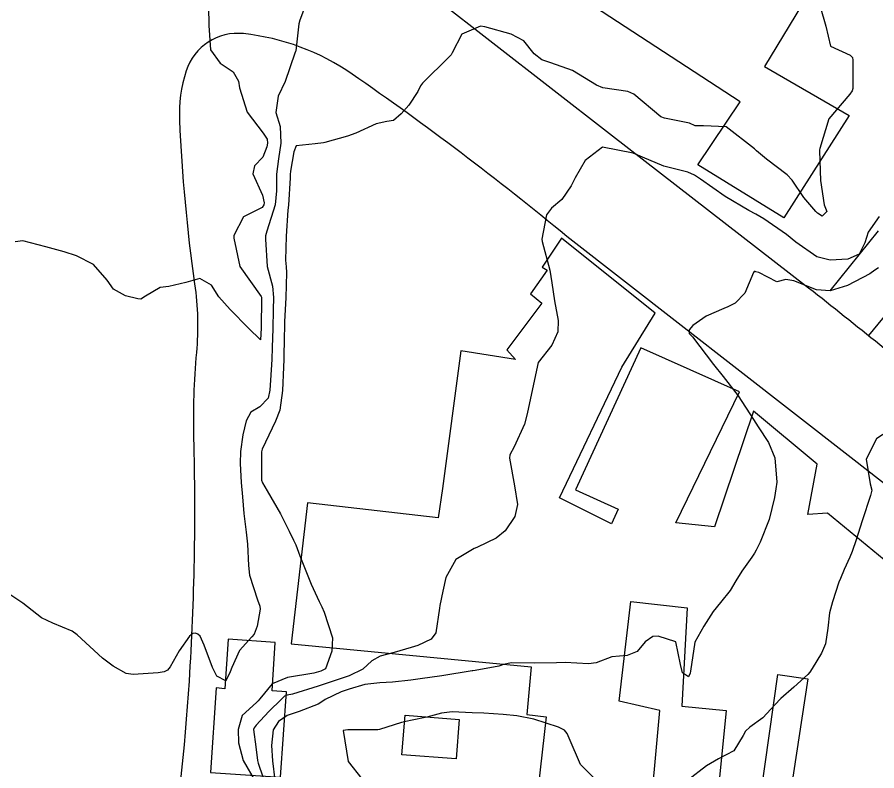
# Model space of a CAD drawing. Header units: metres. Extents: x 298520 to 308411, y 7433745 to 7450750.
# Drawn here: x 300449.2 to 300505, y 7444775.1 to 7444823.9 of the extents above; entities that cross this region are included whole.
import ezdxf

# ---------------------------------------------------------------- set-up
doc = ezdxf.new("R2010")
doc.units = ezdxf.units.M
doc.header["$LTSCALE"] = 10
doc.linetypes.add('DASHED', pattern=[0.75, 0.5, -0.25])
for name, color, linetype in [('Curvas de Nivel 1m', 11, 'Continuous'), ('Curvas de Nivel 5m', 15, 'Continuous'), ('Edificações', 30, 'Continuous'), ('Vias Primárias', 230, 'Continuous'), ('Vias Secundárias', 230, 'DASHED')]:
    doc.layers.add(name, color=color, linetype=linetype)

msp = doc.modelspace()

# ---------------------------------------------------------------- linework, layer by layer
at = {"layer": 'Curvas de Nivel 1m', "flags": 128}
for points, elevation in [([(300461.572, 7444825.504), (300461.665, 7444823.776), (300461.677, 7444823.367), (300461.78, 7444821.775), (300462.393, 7444820.922), (300463.239, 7444820.347), (300463.596, 7444819.756), (300463.658, 7444819.324), (300464.157, 7444817.75), (300465.189, 7444816.373), (300465.453, 7444816.003), (300465.477, 7444815.736), (300465.428, 7444815.487), (300465.169, 7444814.822), (300464.635, 7444814.271), (300464.521, 7444813.746), (300465.139, 7444812.373), (300465.258, 7444811.862), (300465.245, 7444811.738), (300465.131, 7444811.56), (300463.916, 7444810.961), (300463.296, 7444809.758), (300463.279, 7444809.589), (300463.685, 7444807.754), (300465.064, 7444805.803), (300465.083, 7444805.76), (300465.086, 7444805.74), (300465.084, 7444805.718), (300465.052, 7444803.74), (300465.025, 7444802.99), (300464.231, 7444803.748), (300463.051, 7444804.964), (300462.312, 7444805.771), (300461.833, 7444806.541), (300461.075, 7444806.968), (300460.173, 7444806.698), (300459.069, 7444806.446), (300458.506, 7444806.378), (300457.563, 7444805.825), (300457.251, 7444805.637), (300457.06, 7444805.641), (300456.273, 7444805.842), (300455.484, 7444806.271), (300455.073, 7444806.863), (300454.189, 7444807.869), (300453.091, 7444808.428), (300452.281, 7444808.702), (300451.1, 7444809.016), (300449.619, 7444809.411), (300449.104, 7444809.347)], 688), ([(300468.04, 7444824.954), (300467.568, 7444823.707), (300467.512, 7444823.466), (300467.304, 7444821.709), (300467.293, 7444821.669), (300467.251, 7444821.563), (300466.61, 7444819.719), (300466.159, 7444818.785), (300466.013, 7444817.728), (300466.285, 7444816.815), (300466.341, 7444815.723), (300466.175, 7444814.718), (300466.048, 7444813.727), (300466.063, 7444812.647), (300465.963, 7444811.728), (300465.423, 7444810.043), (300465.353, 7444809.736), (300465.342, 7444809.504), (300465.459, 7444807.734), (300465.804, 7444806.463), (300465.868, 7444805.728), (300465.834, 7444804.945), (300465.811, 7444803.728), (300465.785, 7444802.493), (300465.753, 7444801.729), (300465.656, 7444800.387), (300465.621, 7444799.731), (300465.508, 7444799.21), (300464.977, 7444798.65), (300464.402, 7444798.315), (300464.089, 7444797.749), (300463.863, 7444796.841), (300463.729, 7444795.752), (300463.704, 7444794.983), (300463.754, 7444793.752), (300463.844, 7444792.815), (300463.937, 7444791.75), (300464.095, 7444790.534), (300464.181, 7444789.747), (300464.234, 7444788.364), (300464.315, 7444787.745), (300464.827, 7444786.141), (300464.97, 7444785.739), (300465.006, 7444785.553), (300464.81, 7444784.433), (300464.614, 7444783.933), (300464.446, 7444783.744), (300463.666, 7444782.875), (300463.156, 7444781.756), (300463.046, 7444781.482), (300462.764, 7444780.897), (300462.194, 7444781.196), (300461.915, 7444781.773), (300461.361, 7444783.215), (300461.105, 7444783.785), (300460.947, 7444783.931), (300460.805, 7444783.991), (300460.638, 7444783.958), (300460.423, 7444783.794), (300459.749, 7444782.84), (300459.164, 7444781.806), (300458.986, 7444781.593), (300458.77, 7444781.491), (300458.384, 7444781.43), (300456.768, 7444781.305), (300456.309, 7444781.378), (300455.463, 7444781.85), (300454.781, 7444782.37), (300453.142, 7444783.877), (300452.805, 7444784.125), (300451.554, 7444784.643), (300450.814, 7444784.991), (300449.611, 7444785.922), (300448.828, 7444786.459)], 687), ([(300501.292, 7444824.578), (300501.662, 7444823.304), (300501.977, 7444822.016), (300503.255, 7444821.444), (300503.405, 7444821.278), (300503.415, 7444821.113), (300503.421, 7444819.278), (300503.383, 7444819.117), (300503.219, 7444818.917), (300501.866, 7444817.3), (300501.269, 7444815.394), (300501.254, 7444815.309), (300501.248, 7444815.243), (300501.327, 7444813.307), (300501.565, 7444811.731), (300501.735, 7444811.301), (300501.439, 7444810.994), (300501.131, 7444811.189), (300501.012, 7444811.311), (300500.244, 7444812.216), (300499.48, 7444813.327), (300499.158, 7444813.676), (300497.82, 7444814.704), (300497.181, 7444815.232), (300497.038, 7444815.361), (300495.197, 7444816.802), (300493.731, 7444816.861), (300493.197, 7444816.853), (300492.823, 7444817.03), (300491.202, 7444817.359), (300490.977, 7444817.432), (300489.217, 7444818.899), (300488.833, 7444819.07), (300487.221, 7444819.327), (300486.791, 7444819.484), (300485.237, 7444820.438), (300483.83, 7444820.928), (300483.247, 7444821.135), (300482.751, 7444821.528), (300482.091, 7444822.367), (300481.265, 7444822.796), (300479.571, 7444823.266), (300479.27, 7444823.303), (300478.063, 7444822.784), (300477.433, 7444821.588), (300477.374, 7444821.466), (300477.25, 7444821.327), (300475.51, 7444819.616), (300475.394, 7444819.454), (300475.225, 7444819.09), (300474.64, 7444818.197), (300474.136, 7444817.631), (300473.63, 7444817.205), (300473.198, 7444817.14), (300472.521, 7444816.975), (300471.19, 7444816.379), (300470.668, 7444816.195), (300469.184, 7444815.776), (300469.11, 7444815.765), (300468.564, 7444815.696), (300467.322, 7444815.567), (300467.175, 7444815.181), (300466.957, 7444813.912), (300466.94, 7444813.713), (300466.931, 7444813.493), (300466.834, 7444811.714), (300466.8, 7444811.385), (300466.689, 7444809.716), (300466.644, 7444808.162), (300466.681, 7444807.716), (300466.712, 7444807.348), (300466.65, 7444805.716), (300466.581, 7444804.176), (300466.569, 7444803.717), (300466.562, 7444803.251), (300466.527, 7444801.717), (300466.504, 7444801.214), (300466.436, 7444799.718), (300466.261, 7444798.433), (300465.988, 7444797.725), (300465.125, 7444795.918), (300465.085, 7444795.738), (300465.093, 7444793.906), (300465.137, 7444793.738), (300465.449, 7444793.2), (300466.324, 7444791.726), (300466.882, 7444790.596), (300467.168, 7444790.008), (300467.3, 7444789.714), (300467.577, 7444788.994), (300468.096, 7444787.701), (300468.312, 7444787.172), (300468.826, 7444786.03), (300468.99, 7444785.688), (300469.148, 7444785.359), (300469.69, 7444783.681), (300469.644, 7444782.827), (300469.241, 7444781.685), (300468.932, 7444781.528), (300468.771, 7444781.479), (300468.476, 7444781.401), (300466.767, 7444781.117), (300465.783, 7444780.709), (300464.974, 7444779.738), (300464.876, 7444779.614), (300464.749, 7444779.506), (300463.836, 7444778.65), (300463.563, 7444777.752), (300463.59, 7444776.875), (300463.888, 7444775.748), (300464.689, 7444774.362)], 686), ([(300505.087, 7444807.656), (300504.845, 7444807.502), (300504.511, 7444807.266), (300503.075, 7444806.509), (300501.947, 7444806.172), (300501.072, 7444806.241), (300499.596, 7444806.806), (300499.079, 7444806.899), (300498.486, 7444806.747), (300497.316, 7444807.357), (300497.13, 7444807.406), (300497.084, 7444807.422), (300497.018, 7444807.426), (300496.97, 7444807.361), (300496.42, 7444806.015), (300495.779, 7444805.373), (300495.309, 7444805.128), (300495.058, 7444805.028), (300493.917, 7444804.524), (300493.041, 7444803.928), (300492.8, 7444803.64), (300492.816, 7444803.403), (300492.925, 7444803.295), (300493.031, 7444803.186), (300494.377, 7444801.386), (300495.005, 7444800.619), (300495.975, 7444799.37), (300496.97, 7444797.842), (300497.281, 7444797.355), (300497.943, 7444796.335), (300498.351, 7444795.339), (300498.483, 7444793.774), (300498.433, 7444793.337), (300498.338, 7444792.769), (300498.001, 7444791.343), (300497.416, 7444789.89), (300497.161, 7444789.356), (300497.052, 7444789.175), (300496.866, 7444788.907), (300496.22, 7444787.999), (300495.833, 7444787.37), (300495.463, 7444786.748), (300494.829, 7444785.971), (300494.354, 7444785.387), (300493.757, 7444784.448), (300493.185, 7444783.404), (300492.891, 7444781.525), (300492.874, 7444781.408), (300492.77, 7444781.16), (300492.381, 7444781.414), (300492.245, 7444781.949), (300491.949, 7444783.418), (300490.798, 7444783.795), (300490.456, 7444783.776), (300489.962, 7444783.438), (300489.436, 7444782.794), (300488.784, 7444782.55), (300487.784, 7444782.466), (300486.779, 7444782.075), (300486.271, 7444781.992), (300484.779, 7444782.081), (300484.211, 7444782.074), (300482.778, 7444782.046), (300481.295, 7444782.059), (300480.779, 7444781.952), (300480.469, 7444781.862), (300478.933, 7444781.568), (300478.793, 7444781.55), (300478.773, 7444781.549), (300478.75, 7444781.548), (300476.769, 7444781.229), (300475.361, 7444781.02), (300474.766, 7444780.943), (300473.581, 7444780.816), (300472.764, 7444780.776), (300471.773, 7444780.665), (300470.76, 7444780.371), (300470.248, 7444780.185), (300469.215, 7444779.685), (300468.939, 7444779.499), (300468.748, 7444779.384), (300467.532, 7444778.917), (300466.737, 7444778.649), (300466.179, 7444778.277), (300465.84, 7444777.729), (300465.74, 7444776.703), (300465.802, 7444775.729), (300465.947, 7444774.471)], 684), ([(300505.354, 7444796.861), (300504.956, 7444796.575), (300504.292, 7444795.27), (300504.53, 7444793.654), (300504.64, 7444793.264), (300504.562, 7444792.918), (300504.029, 7444791.273), (300503.627, 7444790.025), (300503.38, 7444789.282), (300503.232, 7444788.92), (300502.855, 7444788.104), (300502.607, 7444787.532), (300502.518, 7444787.293), (300502.103, 7444786.024), (300501.909, 7444785.299), (300501.798, 7444784.31), (300501.649, 7444783.301), (300501.387, 7444782.704), (300500.777, 7444781.704), (300500.628, 7444781.458), (300500.509, 7444781.313), (300499.601, 7444780.485), (300498.757, 7444779.746), (300498.363, 7444779.336), (300497.58, 7444778.508), (300496.731, 7444777.903), (300496.454, 7444777.636), (300496.318, 7444777.364), (300495.713, 7444776.37), (300494.708, 7444775.857), (300493.923, 7444775.392), (300492.693, 7444774.454)], 683), ([(300486.694, 7444774.548), (300485.759, 7444775.489), (300485.034, 7444777.182), (300484.891, 7444777.498), (300484.726, 7444777.696), (300484.343, 7444777.891), (300482.736, 7444778.407), (300481.645, 7444778.636), (300480.741, 7444778.725), (300479.496, 7444778.808), (300478.742, 7444778.837), (300477.44, 7444778.892), (300476.741, 7444778.814), (300475.796, 7444778.551), (300474.734, 7444778.331), (300474.159, 7444778.198), (300472.725, 7444777.746), (300472.634, 7444777.732), (300470.724, 7444777.73), (300470.671, 7444777.723), (300470.38, 7444777.673), (300470.703, 7444775.67), (300471.591, 7444774.556)], 683)]:
    msp.add_lwpolyline(points, dxfattribs=dict(at, elevation=elevation))
at = {"layer": 'Curvas de Nivel 5m', "elevation": 685, "flags": 128}
msp.add_lwpolyline([(300505.129, 7444810.99), (300504.413, 7444809.967), (300504.203, 7444809.269), (300503.827, 7444808.541), (300503.092, 7444808.221), (300501.951, 7444808.156), (300501.094, 7444808.38), (300499.717, 7444809.324), (300499.11, 7444809.809), (300497.642, 7444810.835), (300497.129, 7444811.129), (300496.672, 7444811.365), (300495.142, 7444812.269), (300493.547, 7444813.396), (300493.157, 7444813.653), (300492.71, 7444813.856), (300491.165, 7444814.243), (300489.78, 7444814.837), (300489.177, 7444815.086), (300487.183, 7444815.48), (300486.055, 7444814.605), (300485.421, 7444813.497), (300485.339, 7444813.31), (300485.148, 7444812.963), (300484.556, 7444812.088), (300483.879, 7444811.513), (300483.555, 7444811.089), (300483.263, 7444809.518), (300483.276, 7444809.353), (300483.77, 7444807.513), (300483.894, 7444806.692), (300484.08, 7444805.51), (300484.31, 7444804.242), (300484.285, 7444803.507), (300483.894, 7444802.642), (300483.013, 7444801.52), (300482.593, 7444799.526), (300482.311, 7444798.191), (300482.132, 7444797.532), (300481.468, 7444796.062), (300481.186, 7444795.546), (300481.16, 7444795.327), (300481.479, 7444793.542), (300481.676, 7444792.314), (300481.5, 7444791.541), (300480.884, 7444790.612), (300480.286, 7444790.149), (300479.089, 7444789.568), (300478.945, 7444789.496), (300478.871, 7444789.471), (300477.679, 7444788.769), (300477.043, 7444787.597), (300476.834, 7444786.71), (300476.651, 7444785.776), (300476.625, 7444785.602), (300476.391, 7444784.02), (300476.073, 7444783.607), (300475.214, 7444783.198), (300474.795, 7444783.059), (300473.687, 7444782.734), (300472.786, 7444782.496), (300472.242, 7444782.187), (300471.656, 7444781.657), (300470.768, 7444781.219), (300469.608, 7444780.838), (300468.762, 7444780.554), (300467.083, 7444780.042), (300466.755, 7444779.971), (300466.579, 7444779.897), (300466.382, 7444779.724), (300465.556, 7444778.916), (300464.727, 7444778.023), (300464.6, 7444777.866), (300464.571, 7444777.742), (300464.712, 7444776.622), (300464.826, 7444775.739), (300464.873, 7444775.566), (300465.504, 7444773.732)], dxfattribs=at)
at = {"layer": 'Edificações'}
for points in [[(300485.936, 7444825.017), (300490.919, 7444832.567), (300500.894, 7444825.991), (300497.69, 7444820.698), (300503.173, 7444817.532), (300498.943, 7444810.906), (300493.359, 7444814.326), (300496.113, 7444818.411), (300487.157, 7444824.235)], [(300462.138, 7444780.449), (300461.767, 7444774.963), (300466.324, 7444774.655), (300466.698, 7444780.186), (300465.765, 7444780.249), (300465.977, 7444783.386), (300462.926, 7444783.593), (300462.709, 7444780.372)], [(300474.388, 7444778.668), (300477.904, 7444778.392), (300477.703, 7444775.838), (300474.188, 7444776.114)]]:
    msp.add_lwpolyline(points, close=True, dxfattribs=at)
for points in [[(300505.808, 7444788.439), (300501.776, 7444791.76), (300500.507, 7444791.682), (300501.102, 7444794.948), (300496.973, 7444798.365), (300494.446, 7444790.873), (300491.946, 7444791.133), (300496.061, 7444799.622), (300489.672, 7444802.474), (300485.448, 7444793.284), (300488.212, 7444792.013), (300487.776, 7444791.065), (300484.391, 7444792.754), (300488.436, 7444801.23), (300490.609, 7444804.712), (300484.529, 7444809.587), (300483.275, 7444807.708), (300483.6, 7444807.499), (300482.513, 7444805.981), (300483.252, 7444805.377), (300480.986, 7444802.337), (300481.556, 7444801.728), (300478.013, 7444802.29), (300476.816, 7444793.351), (300476.527, 7444791.451), (300468.064, 7444792.439), (300466.996, 7444783.291), (300482.568, 7444781.799), (300482.274, 7444778.729), (300483.529, 7444778.578), (300483.025, 7444773.993)], [(300490.17, 7444770.922), (300490.901, 7444778.977), (300488.271, 7444779.584), (300489.016, 7444786.047), (300492.682, 7444785.625), (300492.337, 7444779.264), (300495.2, 7444778.983), (300494.689, 7444773.778)], [(300497.452, 7444773.507), (300498.546, 7444781.312), (300500.495, 7444781.039), (300495.813, 7444750.299)]]:
    msp.add_lwpolyline(points, dxfattribs=at)
at = {"layer": 'Vias Primárias'}
for points in [[(300370.205, 7445091.214), (300378.771, 7445070.34), (300390.615, 7445039.417), (300406.821, 7444989.268), (300414.068, 7444968.588), (300437.195, 7444902.02), (300446.385, 7444875.415), (300451.557, 7444857.164), (300456.394, 7444839.382, 0.181379), (300459.664, 7444834.281, 0.026258), (300466.753, 7444829.541, 0.076836), (300469.744, 7444828.334, -0.108434), (300476.296, 7444825.2), (300487.64, 7444816.355), (300500.553, 7444806.37, -0.007391), (300509.718, 7444798.933), (300536.392, 7444775.942), (300550.714, 7444764.211, 0.034301)], [(300543.507, 7444762.653), (300519.438, 7444782.777), (300503.306, 7444795.345), (300484.873, 7444809.697, 0.021081), (300470.953, 7444820.211, 0.124993), (300463.917, 7444822.828, 0.355168), (300460.201, 7444820.418, 0.089217), (300459.766, 7444817.218, 0.024737), (300460.747, 7444806.623, -0.058175), (300460.861, 7444802.163, 0.029116), (300460.681, 7444796.619, -0.022299), (300460.385, 7444780.888, -0.021707), (300458.971, 7444767.705)]]:
    msp.add_lwpolyline(points, format="xyb", dxfattribs=at)
at = {"layer": 'Vias Secundárias'}
msp.add_lwpolyline([(300504.444, 7444803.268), (300517.574, 7444819.17), (300514.441, 7444821.758), (300501.495, 7444805.626)], dxfattribs=at)

doc.saveas('drawing.dxf')
